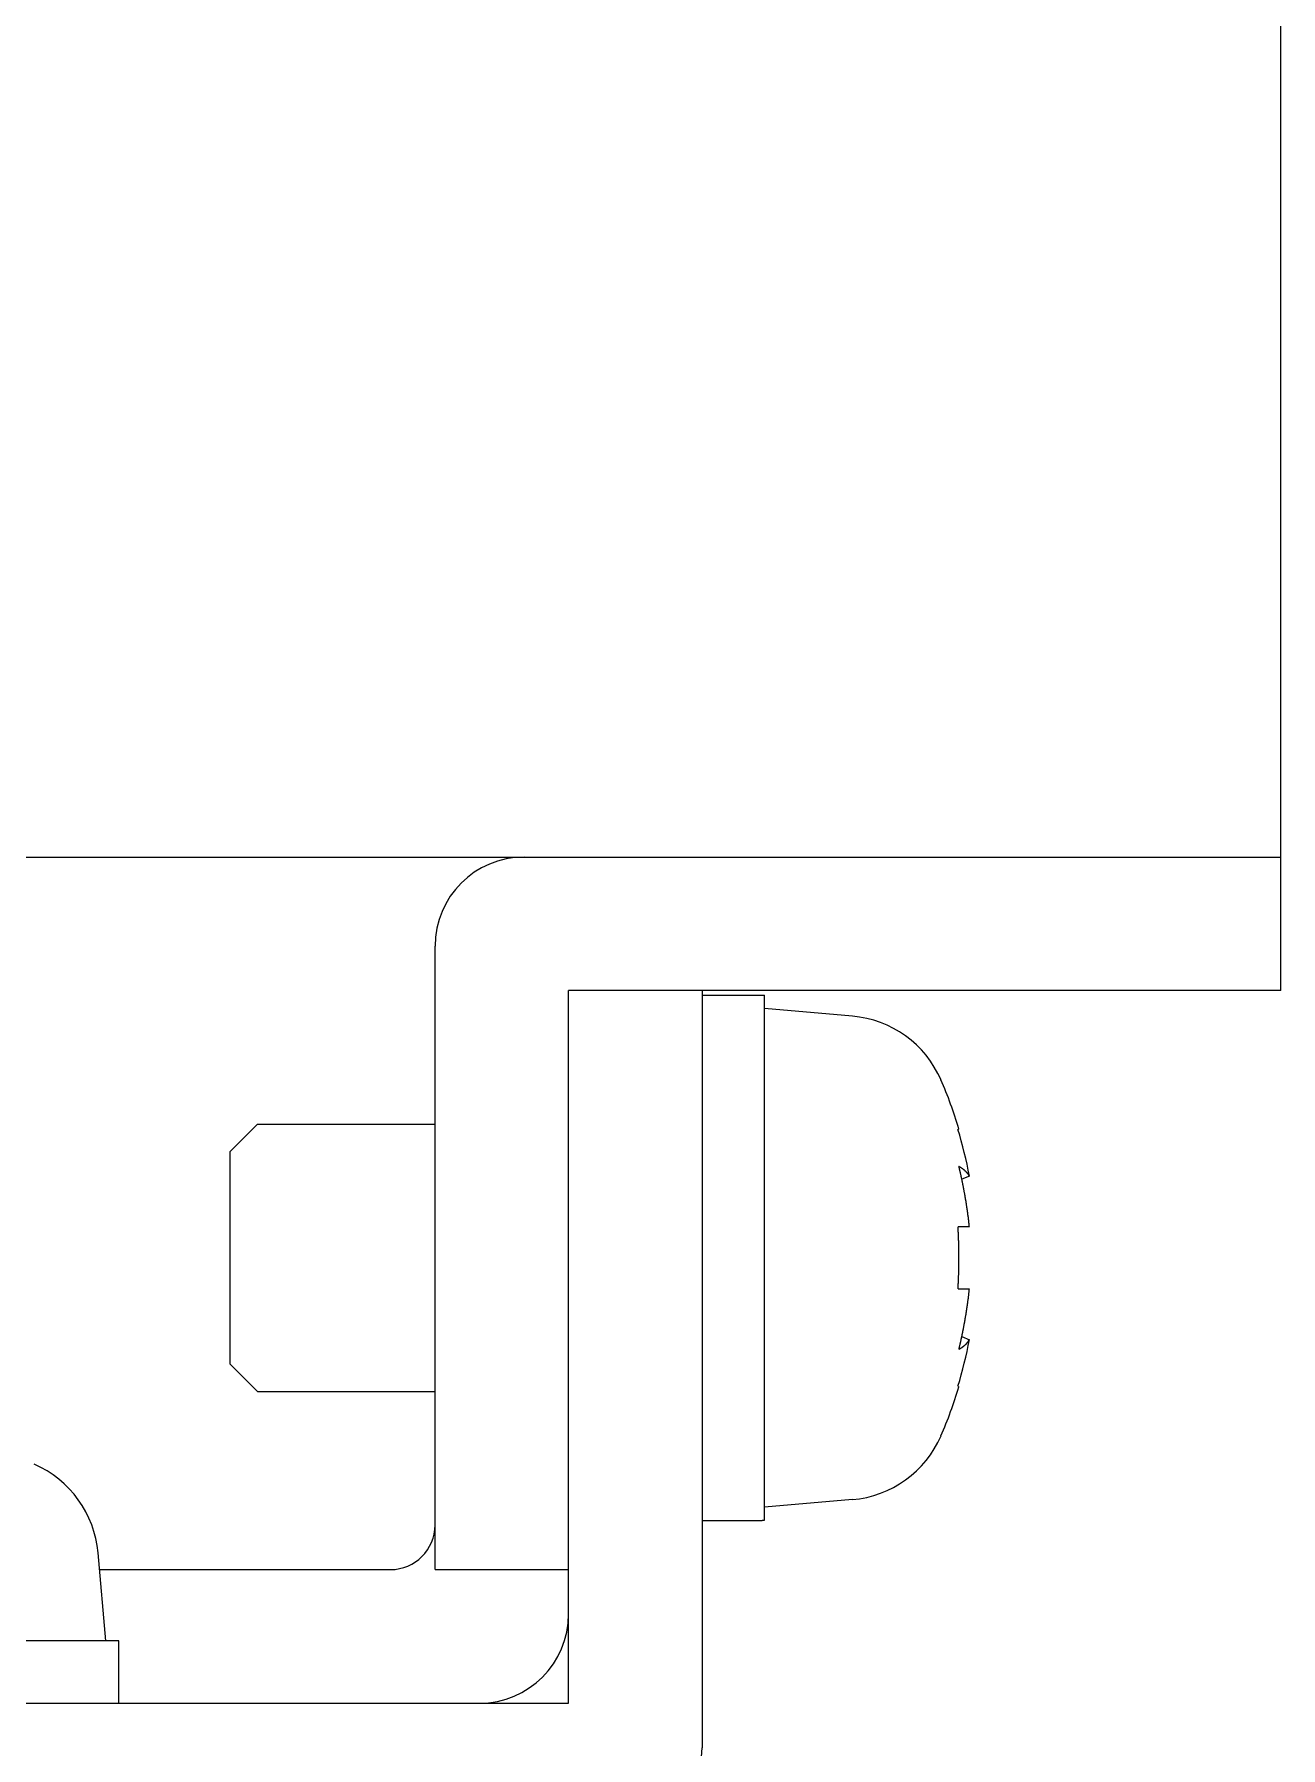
# Model space of a CAD drawing. Extents: x 8 to 293, y -214 to 82.
# Drawn here: x 82.47 to 96.48, y -82.02 to -62.78 of the extents above; entities that cross this region are included whole.
import ezdxf

# ---------------------------------------------------------------- set-up
doc = ezdxf.new("R2010")
doc.units = 0
doc.layers.get('0').update_dxf_attribs({"linetype": 'CONTINUOUS'})

msp = doc.modelspace()

# ---------------------------------------------------------------- linework, layer by layer
at = {"color": 7, "linetype": 'CONTINUOUS'}
for p, q in [((96.476, -72.019), (96.476, -59.019)), ((64.476, -72.019), (96.476, -72.019)), ((96.476, -73.519), (96.476, -72.019)), ((86.976, -80.019), (86.976, -73.019)), ((89.976, -73.519), (88.476, -73.519)), ((88.476, -74.519), (88.476, -73.519)), ((89.976, -73.519), (89.976, -74.519)), ((95.476, -73.519), (89.976, -73.519)), ((89.976, -73.569), (90.676, -73.569)), ((90.676, -79.466), (90.676, -73.569)), ((96.476, -73.519), (95.476, -73.519)), ((91.665, -73.806), (90.676, -73.719)), ((88.476, -81.519), (88.476, -74.519)), ((89.976, -74.519), (89.976, -82.019)), ((84.676, -75.326), (84.983, -75.019)), ((84.983, -75.019), (86.976, -75.019)), ((92.862, -75.069), (92.851, -75.077)), ((84.676, -77.713), (84.676, -75.326)), ((92.979, -75.601), (92.894, -75.634)), ((92.979, -76.17), (92.851, -76.17)), ((92.851, -76.868), (92.979, -76.868)), ((92.894, -77.404), (92.979, -77.438)), ((84.676, -77.713), (84.983, -78.019)), ((84.983, -78.019), (86.976, -78.019)), ((92.851, -77.962), (92.862, -77.969)), ((91.665, -79.233), (90.676, -79.319)), ((89.976, -79.469), (90.292, -79.469)), ((83.19, -79.831), (83.276, -80.819)), ((83.206, -80.019), (86.476, -80.019)), ((86.976, -80.019), (88.476, -80.019)), ((83.426, -80.819), (77.539, -80.819)), ((83.426, -81.519), (83.426, -80.819)), ((72.476, -81.519), (88.476, -81.519))]:
    msp.add_line(p, q, dxfattribs=at)
for points in [[(92.979, -76.17, 0), (92.978, -76.165, 0), (92.978, -76.16, 0), (92.977, -76.154, 0), (92.977, -76.149, 0), (92.976, -76.144, 0), (92.976, -76.139, 0), (92.975, -76.133, 0), (92.974, -76.128, 0), (92.974, -76.123, 0), (92.973, -76.117, 0), (92.972, -76.112, 0), (92.972, -76.107, 0), (92.971, -76.101, 0), (92.971, -76.096, 0), (92.97, -76.091, 0), (92.969, -76.085, 0), (92.969, -76.08, 0), (92.968, -76.075, 0), (92.967, -76.07, 0), (92.967, -76.064, 0), (92.966, -76.059, 0), (92.965, -76.054, 0), (92.965, -76.048, 0), (92.964, -76.043, 0), (92.963, -76.038, 0), (92.963, -76.032, 0), (92.962, -76.027, 0), (92.961, -76.022, 0), (92.96, -76.016, 0), (92.96, -76.011, 0), (92.959, -76.006, 0), (92.958, -76.001, 0), (92.957, -75.995, 0), (92.957, -75.99, 0), (92.956, -75.985, 0), (92.955, -75.979, 0), (92.954, -75.974, 0), (92.954, -75.969, 0), (92.953, -75.963, 0), (92.952, -75.958, 0), (92.951, -75.953, 0), (92.951, -75.948, 0), (92.95, -75.942, 0), (92.949, -75.937, 0), (92.948, -75.932, 0), (92.947, -75.926, 0), (92.947, -75.921, 0), (92.946, -75.916, 0), (92.945, -75.91, 0), (92.944, -75.905, 0), (92.943, -75.9, 0), (92.942, -75.895, 0), (92.941, -75.889, 0), (92.941, -75.884, 0), (92.94, -75.879, 0), (92.939, -75.873, 0), (92.938, -75.868, 0), (92.937, -75.863, 0), (92.936, -75.858, 0), (92.935, -75.852, 0), (92.934, -75.847, 0), (92.933, -75.842, 0), (92.933, -75.836, 0), (92.932, -75.831, 0), (92.931, -75.826, 0), (92.93, -75.82, 0), (92.929, -75.815, 0), (92.928, -75.81, 0), (92.927, -75.805, 0), (92.926, -75.799, 0), (92.925, -75.794, 0), (92.924, -75.789, 0), (92.923, -75.784, 0), (92.922, -75.778, 0), (92.921, -75.773, 0), (92.92, -75.768, 0), (92.919, -75.762, 0), (92.918, -75.757, 0), (92.917, -75.752, 0), (92.916, -75.746, 0), (92.915, -75.741, 0), (92.914, -75.736, 0), (92.913, -75.731, 0), (92.912, -75.725, 0), (92.911, -75.72, 0), (92.91, -75.715, 0), (92.909, -75.71, 0), (92.908, -75.704, 0), (92.907, -75.699, 0), (92.906, -75.694, 0), (92.905, -75.689, 0), (92.904, -75.683, 0), (92.903, -75.678, 0), (92.902, -75.673, 0), (92.9, -75.667, 0), (92.899, -75.662, 0), (92.898, -75.657, 0), (92.897, -75.652, 0), (92.896, -75.646, 0), (92.895, -75.641, 0), (92.894, -75.636, 0), (92.893, -75.631, 0), (92.892, -75.625, 0), (92.891, -75.62, 0), (92.889, -75.615, 0), (92.888, -75.61, 0), (92.887, -75.604, 0), (92.886, -75.599, 0), (92.885, -75.594, 0), (92.884, -75.588, 0), (92.882, -75.583, 0), (92.881, -75.578, 0), (92.88, -75.573, 0), (92.879, -75.567, 0), (92.878, -75.562, 0), (92.876, -75.557, 0), (92.875, -75.552, 0), (92.874, -75.546, 0), (92.873, -75.541, 0), (92.872, -75.536, 0), (92.87, -75.531, 0), (92.869, -75.526, 0), (92.868, -75.52, 0), (92.867, -75.515, 0), (92.865, -75.51, 0), (92.864, -75.505, 0), (92.863, -75.499, 0), (92.862, -75.494, 0)], [(92.979, -75.601, 0), (92.978, -75.6, 0), (92.978, -75.599, 0), (92.977, -75.598, 0), (92.977, -75.597, 0), (92.976, -75.596, 0), (92.976, -75.595, 0), (92.975, -75.594, 0), (92.974, -75.593, 0), (92.974, -75.593, 0), (92.973, -75.591, 0), (92.972, -75.591, 0), (92.972, -75.59, 0), (92.971, -75.589, 0), (92.971, -75.588, 0), (92.97, -75.587, 0), (92.969, -75.586, 0), (92.969, -75.585, 0), (92.968, -75.584, 0), (92.967, -75.583, 0), (92.967, -75.582, 0), (92.966, -75.581, 0), (92.965, -75.58, 0), (92.965, -75.579, 0), (92.964, -75.578, 0), (92.963, -75.577, 0), (92.963, -75.576, 0), (92.962, -75.576, 0), (92.961, -75.575, 0), (92.96, -75.574, 0), (92.96, -75.573, 0), (92.959, -75.572, 0), (92.958, -75.571, 0), (92.957, -75.57, 0), (92.957, -75.569, 0), (92.956, -75.568, 0), (92.955, -75.567, 0), (92.954, -75.566, 0), (92.954, -75.566, 0), (92.953, -75.565, 0), (92.952, -75.564, 0), (92.951, -75.563, 0), (92.951, -75.562, 0), (92.95, -75.561, 0), (92.949, -75.56, 0), (92.948, -75.559, 0), (92.947, -75.558, 0), (92.947, -75.558, 0), (92.946, -75.557, 0), (92.945, -75.556, 0), (92.944, -75.555, 0), (92.943, -75.554, 0), (92.942, -75.553, 0), (92.941, -75.552, 0), (92.941, -75.552, 0), (92.94, -75.551, 0), (92.939, -75.55, 0), (92.938, -75.549, 0), (92.937, -75.548, 0), (92.936, -75.547, 0), (92.935, -75.546, 0), (92.934, -75.546, 0), (92.933, -75.545, 0), (92.933, -75.544, 0), (92.932, -75.543, 0), (92.931, -75.542, 0), (92.93, -75.541, 0), (92.929, -75.54, 0), (92.928, -75.54, 0), (92.927, -75.539, 0), (92.926, -75.538, 0), (92.925, -75.537, 0), (92.924, -75.536, 0), (92.923, -75.535, 0), (92.922, -75.535, 0), (92.921, -75.534, 0), (92.92, -75.533, 0), (92.919, -75.532, 0), (92.918, -75.531, 0), (92.917, -75.531, 0), (92.916, -75.53, 0), (92.915, -75.529, 0), (92.914, -75.528, 0), (92.913, -75.528, 0), (92.912, -75.527, 0), (92.911, -75.526, 0), (92.91, -75.525, 0), (92.909, -75.524, 0), (92.908, -75.523, 0), (92.907, -75.523, 0), (92.906, -75.522, 0), (92.905, -75.521, 0), (92.904, -75.52, 0), (92.903, -75.52, 0), (92.902, -75.519, 0), (92.9, -75.518, 0), (92.899, -75.517, 0), (92.898, -75.517, 0), (92.897, -75.516, 0), (92.896, -75.515, 0), (92.895, -75.514, 0), (92.894, -75.514, 0), (92.893, -75.513, 0), (92.892, -75.512, 0), (92.891, -75.511, 0), (92.889, -75.511, 0), (92.888, -75.51, 0), (92.887, -75.509, 0), (92.886, -75.508, 0), (92.885, -75.508, 0), (92.884, -75.507, 0), (92.882, -75.506, 0), (92.881, -75.505, 0), (92.88, -75.505, 0), (92.879, -75.504, 0), (92.878, -75.503, 0), (92.876, -75.503, 0), (92.875, -75.502, 0), (92.874, -75.501, 0), (92.873, -75.5, 0), (92.872, -75.5, 0), (92.87, -75.499, 0), (92.869, -75.498, 0), (92.868, -75.498, 0), (92.867, -75.497, 0), (92.865, -75.496, 0), (92.864, -75.496, 0), (92.863, -75.495, 0), (92.862, -75.494, 0)], [(92.851, -76.868, 0), (92.852, -76.863, 0), (92.852, -76.858, 0), (92.852, -76.852, 0), (92.852, -76.847, 0), (92.853, -76.841, 0), (92.853, -76.836, 0), (92.853, -76.83, 0), (92.854, -76.825, 0), (92.854, -76.819, 0), (92.854, -76.814, 0), (92.854, -76.808, 0), (92.855, -76.803, 0), (92.855, -76.798, 0), (92.855, -76.792, 0), (92.856, -76.787, 0), (92.856, -76.781, 0), (92.856, -76.776, 0), (92.856, -76.77, 0), (92.856, -76.765, 0), (92.857, -76.76, 0), (92.857, -76.754, 0), (92.857, -76.749, 0), (92.857, -76.743, 0), (92.858, -76.738, 0), (92.858, -76.732, 0), (92.858, -76.727, 0), (92.858, -76.721, 0), (92.858, -76.716, 0), (92.859, -76.71, 0), (92.859, -76.705, 0), (92.859, -76.7, 0), (92.859, -76.694, 0), (92.859, -76.689, 0), (92.859, -76.683, 0), (92.859, -76.678, 0), (92.86, -76.672, 0), (92.86, -76.667, 0), (92.86, -76.661, 0), (92.86, -76.656, 0), (92.86, -76.65, 0), (92.86, -76.645, 0), (92.86, -76.639, 0), (92.861, -76.634, 0), (92.861, -76.629, 0), (92.861, -76.623, 0), (92.861, -76.618, 0), (92.861, -76.612, 0), (92.861, -76.607, 0), (92.861, -76.601, 0), (92.861, -76.596, 0), (92.861, -76.59, 0), (92.861, -76.585, 0), (92.861, -76.579, 0), (92.861, -76.574, 0), (92.861, -76.569, 0), (92.861, -76.563, 0), (92.862, -76.558, 0), (92.862, -76.552, 0), (92.862, -76.547, 0), (92.862, -76.541, 0), (92.862, -76.536, 0), (92.862, -76.53, 0), (92.862, -76.525, 0), (92.862, -76.519, 0), (92.862, -76.514, 0), (92.862, -76.508, 0), (92.862, -76.503, 0), (92.862, -76.498, 0), (92.862, -76.492, 0), (92.862, -76.487, 0), (92.862, -76.481, 0), (92.861, -76.476, 0), (92.861, -76.47, 0), (92.861, -76.465, 0), (92.861, -76.459, 0), (92.861, -76.454, 0), (92.861, -76.448, 0), (92.861, -76.443, 0), (92.861, -76.438, 0), (92.861, -76.432, 0), (92.861, -76.427, 0), (92.861, -76.421, 0), (92.861, -76.416, 0), (92.861, -76.41, 0), (92.861, -76.405, 0), (92.86, -76.399, 0), (92.86, -76.394, 0), (92.86, -76.388, 0), (92.86, -76.383, 0), (92.86, -76.377, 0), (92.86, -76.372, 0), (92.86, -76.367, 0), (92.859, -76.361, 0), (92.859, -76.356, 0), (92.859, -76.35, 0), (92.859, -76.345, 0), (92.859, -76.339, 0), (92.859, -76.334, 0), (92.859, -76.328, 0), (92.858, -76.323, 0), (92.858, -76.317, 0), (92.858, -76.312, 0), (92.858, -76.307, 0), (92.858, -76.301, 0), (92.857, -76.296, 0), (92.857, -76.29, 0), (92.857, -76.285, 0), (92.857, -76.279, 0), (92.856, -76.274, 0), (92.856, -76.269, 0), (92.856, -76.263, 0), (92.856, -76.258, 0), (92.856, -76.252, 0), (92.855, -76.247, 0), (92.855, -76.241, 0), (92.855, -76.236, 0), (92.854, -76.23, 0), (92.854, -76.225, 0), (92.854, -76.219, 0), (92.854, -76.214, 0), (92.853, -76.209, 0), (92.853, -76.203, 0), (92.853, -76.198, 0), (92.852, -76.192, 0), (92.852, -76.187, 0), (92.852, -76.181, 0), (92.852, -76.176, 0), (92.851, -76.17, 0)], [(92.862, -77.545, 0), (92.863, -77.54, 0), (92.864, -77.534, 0), (92.865, -77.529, 0), (92.867, -77.524, 0), (92.868, -77.519, 0), (92.869, -77.513, 0), (92.87, -77.508, 0), (92.872, -77.503, 0), (92.873, -77.498, 0), (92.874, -77.492, 0), (92.875, -77.487, 0), (92.876, -77.482, 0), (92.878, -77.477, 0), (92.879, -77.471, 0), (92.88, -77.466, 0), (92.881, -77.461, 0), (92.882, -77.456, 0), (92.884, -77.45, 0), (92.885, -77.445, 0), (92.886, -77.44, 0), (92.887, -77.435, 0), (92.888, -77.429, 0), (92.889, -77.424, 0), (92.891, -77.419, 0), (92.892, -77.413, 0), (92.893, -77.408, 0), (92.894, -77.403, 0), (92.895, -77.398, 0), (92.896, -77.392, 0), (92.897, -77.387, 0), (92.898, -77.382, 0), (92.899, -77.377, 0), (92.9, -77.371, 0), (92.902, -77.366, 0), (92.903, -77.361, 0), (92.904, -77.356, 0), (92.905, -77.35, 0), (92.906, -77.345, 0), (92.907, -77.34, 0), (92.908, -77.335, 0), (92.909, -77.329, 0), (92.91, -77.324, 0), (92.911, -77.319, 0), (92.912, -77.313, 0), (92.913, -77.308, 0), (92.914, -77.303, 0), (92.915, -77.298, 0), (92.916, -77.292, 0), (92.917, -77.287, 0), (92.918, -77.282, 0), (92.919, -77.276, 0), (92.92, -77.271, 0), (92.921, -77.266, 0), (92.922, -77.261, 0), (92.923, -77.255, 0), (92.924, -77.25, 0), (92.925, -77.245, 0), (92.926, -77.24, 0), (92.927, -77.234, 0), (92.928, -77.229, 0), (92.929, -77.224, 0), (92.93, -77.218, 0), (92.931, -77.213, 0), (92.932, -77.208, 0), (92.933, -77.203, 0), (92.933, -77.197, 0), (92.934, -77.192, 0), (92.935, -77.187, 0), (92.936, -77.181, 0), (92.937, -77.176, 0), (92.938, -77.171, 0), (92.939, -77.165, 0), (92.94, -77.16, 0), (92.941, -77.155, 0), (92.941, -77.15, 0), (92.942, -77.144, 0), (92.943, -77.139, 0), (92.944, -77.134, 0), (92.945, -77.128, 0), (92.946, -77.123, 0), (92.947, -77.118, 0), (92.947, -77.112, 0), (92.948, -77.107, 0), (92.949, -77.102, 0), (92.95, -77.097, 0), (92.951, -77.091, 0), (92.951, -77.086, 0), (92.952, -77.081, 0), (92.953, -77.075, 0), (92.954, -77.07, 0), (92.954, -77.065, 0), (92.955, -77.059, 0), (92.956, -77.054, 0), (92.957, -77.049, 0), (92.957, -77.044, 0), (92.958, -77.038, 0), (92.959, -77.033, 0), (92.96, -77.028, 0), (92.96, -77.022, 0), (92.961, -77.017, 0), (92.962, -77.012, 0), (92.963, -77.007, 0), (92.963, -77.001, 0), (92.964, -76.996, 0), (92.965, -76.991, 0), (92.965, -76.985, 0), (92.966, -76.98, 0), (92.967, -76.975, 0), (92.967, -76.969, 0), (92.968, -76.964, 0), (92.969, -76.959, 0), (92.969, -76.953, 0), (92.97, -76.948, 0), (92.971, -76.943, 0), (92.971, -76.938, 0), (92.972, -76.932, 0), (92.972, -76.927, 0), (92.973, -76.921, 0), (92.974, -76.916, 0), (92.974, -76.911, 0), (92.975, -76.906, 0), (92.976, -76.9, 0), (92.976, -76.895, 0), (92.977, -76.89, 0), (92.977, -76.884, 0), (92.978, -76.879, 0), (92.978, -76.874, 0), (92.979, -76.868, 0)], [(92.862, -77.545, 0), (92.863, -77.544, 0), (92.864, -77.543, 0), (92.865, -77.543, 0), (92.867, -77.542, 0), (92.868, -77.541, 0), (92.869, -77.541, 0), (92.87, -77.54, 0), (92.872, -77.539, 0), (92.873, -77.538, 0), (92.874, -77.538, 0), (92.875, -77.537, 0), (92.876, -77.536, 0), (92.878, -77.536, 0), (92.879, -77.535, 0), (92.88, -77.534, 0), (92.881, -77.533, 0), (92.882, -77.533, 0), (92.884, -77.532, 0), (92.885, -77.531, 0), (92.886, -77.531, 0), (92.887, -77.53, 0), (92.888, -77.529, 0), (92.889, -77.528, 0), (92.891, -77.528, 0), (92.892, -77.527, 0), (92.893, -77.526, 0), (92.894, -77.525, 0), (92.895, -77.525, 0), (92.896, -77.524, 0), (92.897, -77.523, 0), (92.898, -77.522, 0), (92.899, -77.522, 0), (92.9, -77.521, 0), (92.902, -77.52, 0), (92.903, -77.519, 0), (92.904, -77.518, 0), (92.905, -77.518, 0), (92.906, -77.517, 0), (92.907, -77.516, 0), (92.908, -77.515, 0), (92.909, -77.514, 0), (92.91, -77.514, 0), (92.911, -77.513, 0), (92.912, -77.512, 0), (92.913, -77.511, 0), (92.914, -77.511, 0), (92.915, -77.51, 0), (92.916, -77.509, 0), (92.917, -77.508, 0), (92.918, -77.507, 0), (92.919, -77.507, 0), (92.92, -77.506, 0), (92.921, -77.505, 0), (92.922, -77.504, 0), (92.923, -77.503, 0), (92.924, -77.502, 0), (92.925, -77.502, 0), (92.926, -77.501, 0), (92.927, -77.5, 0), (92.928, -77.499, 0), (92.929, -77.498, 0), (92.93, -77.498, 0), (92.931, -77.497, 0), (92.932, -77.496, 0), (92.933, -77.495, 0), (92.933, -77.494, 0), (92.934, -77.493, 0), (92.935, -77.493, 0), (92.936, -77.492, 0), (92.937, -77.491, 0), (92.938, -77.49, 0), (92.939, -77.489, 0), (92.94, -77.488, 0), (92.941, -77.487, 0), (92.941, -77.487, 0), (92.942, -77.486, 0), (92.943, -77.485, 0), (92.944, -77.484, 0), (92.945, -77.483, 0), (92.946, -77.482, 0), (92.947, -77.481, 0), (92.947, -77.48, 0), (92.948, -77.48, 0), (92.949, -77.479, 0), (92.95, -77.478, 0), (92.951, -77.477, 0), (92.951, -77.476, 0), (92.952, -77.475, 0), (92.953, -77.474, 0), (92.954, -77.473, 0), (92.954, -77.472, 0), (92.955, -77.472, 0), (92.956, -77.471, 0), (92.957, -77.47, 0), (92.957, -77.469, 0), (92.958, -77.468, 0), (92.959, -77.467, 0), (92.96, -77.466, 0), (92.96, -77.465, 0), (92.961, -77.464, 0), (92.962, -77.463, 0), (92.963, -77.462, 0), (92.963, -77.462, 0), (92.964, -77.461, 0), (92.965, -77.46, 0), (92.965, -77.459, 0), (92.966, -77.458, 0), (92.967, -77.457, 0), (92.967, -77.456, 0), (92.968, -77.455, 0), (92.969, -77.454, 0), (92.969, -77.453, 0), (92.97, -77.452, 0), (92.971, -77.451, 0), (92.971, -77.45, 0), (92.972, -77.449, 0), (92.972, -77.448, 0), (92.973, -77.447, 0), (92.974, -77.446, 0), (92.974, -77.445, 0), (92.975, -77.445, 0), (92.976, -77.444, 0), (92.976, -77.442, 0), (92.977, -77.442, 0), (92.977, -77.441, 0), (92.978, -77.44, 0), (92.978, -77.439, 0), (92.979, -77.438, 0)], [(90.292, -79.469, 0), (90.295, -79.469, 0), (90.298, -79.469, 0), (90.301, -79.469, 0), (90.304, -79.469, 0), (90.307, -79.469, 0), (90.31, -79.469, 0), (90.313, -79.469, 0), (90.316, -79.469, 0), (90.319, -79.469, 0), (90.322, -79.469, 0), (90.325, -79.469, 0), (90.328, -79.469, 0), (90.331, -79.469, 0), (90.334, -79.469, 0), (90.337, -79.469, 0), (90.34, -79.469, 0), (90.343, -79.469, 0), (90.346, -79.469, 0), (90.349, -79.469, 0), (90.352, -79.469, 0), (90.355, -79.469, 0), (90.358, -79.469, 0), (90.361, -79.469, 0), (90.364, -79.469, 0), (90.367, -79.469, 0), (90.37, -79.469, 0), (90.373, -79.469, 0), (90.376, -79.469, 0), (90.379, -79.469, 0), (90.382, -79.469, 0), (90.385, -79.469, 0), (90.388, -79.469, 0), (90.391, -79.469, 0), (90.394, -79.469, 0), (90.397, -79.469, 0), (90.4, -79.469, 0), (90.403, -79.469, 0), (90.406, -79.469, 0), (90.409, -79.469, 0), (90.412, -79.469, 0), (90.415, -79.469, 0), (90.418, -79.469, 0), (90.421, -79.469, 0), (90.424, -79.469, 0), (90.427, -79.469, 0), (90.43, -79.469, 0), (90.433, -79.469, 0), (90.436, -79.469, 0), (90.439, -79.469, 0), (90.442, -79.469, 0), (90.445, -79.469, 0), (90.448, -79.469, 0), (90.451, -79.469, 0), (90.454, -79.469, 0), (90.457, -79.469, 0), (90.46, -79.469, 0), (90.463, -79.469, 0), (90.466, -79.469, 0), (90.469, -79.469, 0), (90.472, -79.469, 0), (90.475, -79.469, 0), (90.478, -79.469, 0), (90.481, -79.469, 0), (90.484, -79.469, 0), (90.487, -79.469, 0), (90.49, -79.469, 0), (90.493, -79.469, 0), (90.496, -79.469, 0), (90.499, -79.469, 0), (90.502, -79.468, 0), (90.505, -79.468, 0), (90.508, -79.468, 0), (90.511, -79.468, 0), (90.514, -79.468, 0), (90.517, -79.468, 0), (90.52, -79.468, 0), (90.523, -79.468, 0), (90.526, -79.468, 0), (90.529, -79.468, 0), (90.532, -79.468, 0), (90.535, -79.468, 0), (90.538, -79.468, 0), (90.541, -79.468, 0), (90.544, -79.468, 0), (90.547, -79.468, 0), (90.55, -79.468, 0), (90.553, -79.468, 0), (90.556, -79.468, 0), (90.559, -79.468, 0), (90.562, -79.468, 0), (90.565, -79.468, 0), (90.568, -79.468, 0), (90.571, -79.468, 0), (90.574, -79.468, 0), (90.577, -79.468, 0), (90.58, -79.468, 0), (90.583, -79.468, 0), (90.586, -79.468, 0), (90.589, -79.467, 0), (90.592, -79.467, 0), (90.595, -79.467, 0), (90.598, -79.467, 0), (90.601, -79.467, 0), (90.604, -79.467, 0), (90.607, -79.467, 0), (90.61, -79.467, 0), (90.613, -79.467, 0), (90.616, -79.467, 0), (90.619, -79.467, 0), (90.622, -79.467, 0), (90.625, -79.467, 0), (90.628, -79.467, 0), (90.631, -79.467, 0), (90.634, -79.467, 0), (90.637, -79.467, 0), (90.64, -79.467, 0), (90.643, -79.467, 0), (90.646, -79.467, 0), (90.65, -79.467, 0), (90.653, -79.466, 0), (90.656, -79.466, 0), (90.659, -79.466, 0), (90.662, -79.466, 0), (90.665, -79.466, 0), (90.668, -79.466, 0), (90.671, -79.466, 0), (90.674, -79.466, 0), (90.677, -79.466, 0)]]:
    msp.add_polyline3d(points, dxfattribs=at)
for centre, radius, start, end in [((87.976, -73.019), 1, 90, 180), ((91.56, -75.001), 1.2, 23.5471, 85), ((88.076, -76.519), 5, 16.858, 23.5471), ((88.076, -76.519), 4.988, 10.6082, 16.8109), ((88.076, -76.519), 4.988, 343.1891, 349.3918), ((88.076, -76.519), 5, 336.4529, 343.142), ((91.56, -78.038), 1.2, 275, 336.4529), ((81.995, -79.936), 1.2, 5, 66.4529), ((86.476, -79.519), 0.5, 270, 0), ((87.476, -80.519), 1, 270, 0), ((88.976, -82.019), 1, 270, 0)]:
    msp.add_arc(centre, radius, start, end, dxfattribs=at)

doc.saveas('drawing.dxf')
